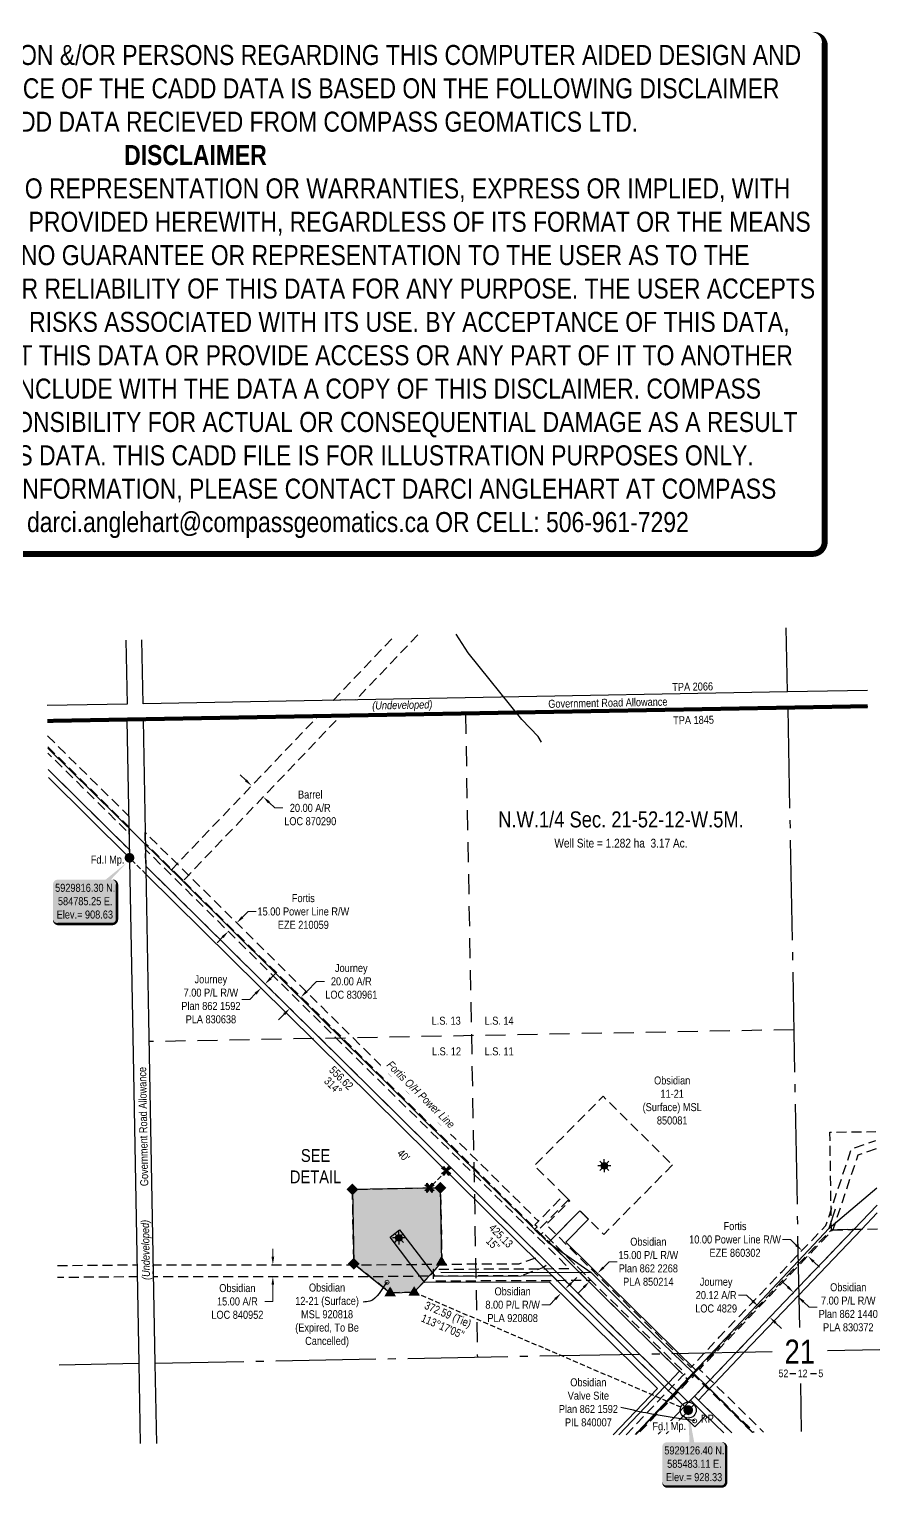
# Model space of a CAD drawing. Extents: x 583702 to 585722, y 5929029 to 5930851.
# Drawn here: x 584660 to 585722, y 5929029 to 5930851 of the extents above; entities that cross this region are included whole.
import ezdxf
from ezdxf.enums import TextEntityAlignment as Align

# ---------------------------------------------------------------- set-up
doc = ezdxf.new("R2010")
doc.units = 0
doc.header["$LTSCALE"] = 5
doc.header["$PDSIZE"] = 0.5
for name, pattern in [('CENTERLINEX3', [5, 2.5, -1, 0.5, -1]), ('foc-ACCESSROAD', [3.75, 2.5, -1.25]), ('foc-FLOWLINE', [3.75, 2.5, -1.25]), ('foc-LSD', [8, 5, -3]), ('foc-QUARTERLINE', [33, 25, -3, 2, -3]), ('foc-TIELINE', [1.875, 1.25, -0.625]), ('foc-TRAV', [1.875, 1.25, -0.625])]:
    doc.linetypes.add(name, pattern=pattern)
doc.layers.get('Defpoints').update_dxf_attribs({"color": 9})
for name, color, linetype in [('10', 1, 'Continuous'), ('35', 37, 'Continuous'), ('9', 3, 'Continuous'), ('AS-POWER', 104, 'foc-POWER'), ('AS-POWER-T', 104, 'Continuous'), ('C-AR', 13, 'foc-ACCESSROAD'), ('C-RW', 13, 'Continuous'), ('C-SYMBOL', 7, 'Continuous'), ('C-WS', 13, 'foc-ACCESSROAD'), ('C-WS-S', 8, 'Continuous'), ('CG-SIGNATURES', 7, 'Continuous'), ('DETAIL-T', 7, 'Continuous'), ('F-AR', 190, 'foc-ACCESSROAD'), ('F-EZE', 190, 'foc-FLOWLINE'), ('F-RW', 190, 'Continuous'), ('L-AREAREQUIRED', 7, 'Continuous'), ('L-BD', 7, 'Continuous'), ('L-MON', 1, 'Continuous'), ('L-ROAD-T', 7, 'Continuous'), ('L-SEC', 7, 'Continuous'), ('L-SECLBL', 7, 'Continuous'), ('L-SECQ', 8, 'foc-QUARTERLINE'), ('L-SECTION-LSD', 7, 'foc-LSD'), ('L-TIE', 7, 'foc-TIELINE'), ('P-PROPOSED', 10, 'Continuous'), ('P-PROPOSED-H', 21, 'Continuous'), ('P-TRAV', 4, 'foc-TRAV'), ('T-CREEK', 160, 'Continuous')]:
    doc.layers.add(name, color=color, linetype=linetype)
doc.layers.add('AS-TRAPPER BOUNDARY', color=7, linetype='CENTERLINEX3', true_color=0xb85c00, transparency=0.6)
doc.layers.add('AS-TRAPPER-T', color=7, linetype='Continuous', true_color=0xc26100)
for name, color, linetype, lineweight in [('C-AR-T', 13, 'Continuous', 9), ('C-RW-T', 13, 'Continuous', 9), ('C-WS-T', 13, 'Continuous', 9), ('F-AR-T', 190, 'Continuous', 9), ('F-EZE-T', 190, 'Continuous', 9), ('F-RW-T', 190, 'Continuous', 9), ('T-TEXT', 48, 'Continuous', 18)]:
    doc.layers.add(name, color=color, linetype=linetype, lineweight=lineweight)
doc.layers.add('DISCLAIMER', color=7, linetype='Continuous', plot=False)
doc.styles.add('100L', font='ARIALN.TTF', dxfattribs={"height": 11})
doc.styles.add('175L', font='ARIALN.TTF', dxfattribs={"height": 20})
doc.styles.add('80', font='ARIALN.TTF', dxfattribs={"height": 10})
doc.styles.add('80CG', font='ARIALN.TTF', dxfattribs={"height": 10})
doc.styles.add('80L', font='ARIALN.TTF', dxfattribs={"height": 10})
doc.styles.add('80LS', font='ARIALNI.TTF', dxfattribs={"height": 10})
doc.styles.add('foc-LtypeFont', font='ARIALN.TTF', dxfattribs={"height": 7.35})
doc.styles.add('SIMPLEX', font='ARIALN.TTF')
doc.linetypes.add('foc-POWER', pattern='A,6,-1,["P",foc-LtypeFont,S=0.2,R=0,X=-0.625,Y=-0.75],-1.24,4', length=12.24)
doc.linetypes.add('foc-TOPO-flowdirection-NOLINE', pattern='A,0,[">",foc-LtypeFont,S=0.3,R=0,X=0,Y=-0.945],-20,[">",foc-LtypeFont,S=0.3,R=0,X=0,Y=-0.945],0', length=20)
doc.dimstyles.new('Compass 5 000', dxfattribs={"dimscale": 5, "dimtxt": 9, "dimasz": 2, "dimexe": 0.2, "dimexo": 0.0625, "dimgap": 0.5, "dimtad": 0, "dimtih": 1, "dimtoh": 1, "dimzin": 0, "dimdsep": 46, "dimtxsty": '80CG', "dimcen": 0.1, "dimse1": 1, "dimse2": 1, "dimclrd": 256, "dimclrt": 256, "dimaunit": 1, "dimadec": 4, "dimazin": 0, "dimtfac": 0.06, "dimtofl": 0, "dimtmove": 0, "dimatfit": 1, "dimfxl": 0.2, "dimtolj": 1, "dimtzin": 0, "dimlwd": -1, "dimarcsym": 0})

# ---------------------------------------------------------------- blocks, each defined once
blk = doc.blocks.new('L-SECLBL')
at = {"layer": '9', "color": 7}
for p, q in [((-5.1, -27.8), (-12.3, -27.8)), ((20.7, -27.8), (13.5, -27.8))]:
    blk.add_line(p, q, dxfattribs=at)
at = {"layer": '10', "color": 2, "style": 'SIMPLEX'}
blk.add_attdef('SEC', text='', height=30, dxfattribs=at).set_placement((0, 0), align=Align.MIDDLE)
at = {"layer": '10', "color": 5, "style": '80L'}
blk.add_attdef('TWP', text='', height=9.5, dxfattribs=at).set_placement((-14.4, -27.4), align=Align.MIDDLE_RIGHT)
blk.add_attdef('RGE', text='', height=9.5, dxfattribs=at).set_placement((3.6, -27.4), align=Align.MIDDLE_CENTER)
blk.add_attdef('MER', text='', height=9.5, dxfattribs=at).set_placement((23.2, -27.4), align=Align.MIDDLE_LEFT)
blk = doc.blocks.new('*D39')
at = {"layer": 'Defpoints', "color": 0, "transparency": 16777216}
for p in [(584949.7, 5929653.7), (585005.4, 5929598.7), (585010.3, 5929603.7)]:
    blk.add_point(p, dxfattribs=at)
at = {"layer": 'F-RW-T', "transparency": 16777216}
for p, q in [((584961.6, 5929665.8), (584968.7, 5929672.9)), ((584942.7, 5929646.6), (584935.6, 5929639.5)), ((584935.6, 5929639.5), (584925.6, 5929639.5))]:
    blk.add_line(p, q, dxfattribs=at)
for points in [[(584960.4, 5929667), (584962.8, 5929664.6), (584954.6, 5929658.7)], [(584941.5, 5929647.8), (584943.9, 5929645.4), (584949.7, 5929653.7)]]:
    blk.add_solid(points, dxfattribs=at)
at = {"layer": 'F-RW-T', "transparency": 16777216, "insert": (584886.9, 5929639.5), "char_height": 10, "attachment_point": 5, "style": '80CG'}
blk.add_mtext('\\A1;Journey\\P7.00 P/L R/W\\PPlan 862 1592\\PPLA 830638', dxfattribs=at)
blk = doc.blocks.new('*D40')
at = {"layer": 'C-RW-T', "transparency": 16777216}
for p, q in [((585377.2, 5929304.6), (585384.2, 5929311.7)), ((585384.2, 5929311.7), (585394.2, 5929311.7)), ((585352.6, 5929279.7), (585345.5, 5929272.6))]:
    blk.add_line(p, q, dxfattribs=at)
for points in [[(585376, 5929305.8), (585378.4, 5929303.5), (585370.1, 5929297.5)], [(585351.4, 5929280.9), (585353.8, 5929278.6), (585359.6, 5929286.8)]]:
    blk.add_solid(points, dxfattribs=at)
at = {"layer": 'Defpoints', "color": 0, "transparency": 16777216}
for p in [(585370.1, 5929297.5), (585400.3, 5929267.8), (585389.7, 5929257.1)]:
    blk.add_point(p, dxfattribs=at)
at = {"layer": 'C-RW-T', "transparency": 16777216, "insert": (585433.3, 5929311.7), "char_height": 10, "attachment_point": 5, "style": '80CG'}
blk.add_mtext('\\A1;Obsidian \\P15.00 P/L R/W\\PPlan 862 2268\\PPLA 850214', dxfattribs=at)
blk = doc.blocks.new('*D41')
at = {"layer": 'C-RW-T', "transparency": 16777216}
for p, q in [((585607.5, 5929280.3), (585600.3, 5929287.2)), ((585627, 5929261.7), (585634.2, 5929254.8)), ((585634.2, 5929254.8), (585644.2, 5929254.8))]:
    blk.add_line(p, q, dxfattribs=at)
for points in [[(585608.6, 5929281.5), (585606.3, 5929279.1), (585614.7, 5929273.4)], [(585628.2, 5929262.9), (585625.9, 5929260.5), (585619.8, 5929268.6)]]:
    blk.add_solid(points, dxfattribs=at)
at = {"layer": 'Defpoints', "color": 0, "transparency": 16777216}
for p in [(585638.7, 5929298.5), (585643.7, 5929293.6), (585619.8, 5929268.6)]:
    blk.add_point(p, dxfattribs=at)
at = {"layer": 'C-RW-T', "transparency": 16777216, "insert": (585683, 5929254.8), "char_height": 10, "attachment_point": 5, "style": '80CG'}
blk.add_mtext('\\A1;Obsidian \\P7.00 P/L R/W\\PPlan 862 1440\\PPLA 830372', dxfattribs=at)
blk = doc.blocks.new('*D42')
at = {"layer": 'Defpoints', "color": 0, "transparency": 16777216}
for p in [(585625.2, 5929325.7), (585626.7, 5929327.2), (585633.9, 5929320.3)]:
    blk.add_point(p, dxfattribs=at)
at = {"layer": 'F-EZE-T', "transparency": 16777216}
for p, q in [((585610.8, 5929339.5), (585600.8, 5929339.5)), ((585618, 5929332.6), (585610.8, 5929339.5)), ((585639.7, 5929311.9), (585646.9, 5929305))]:
    blk.add_line(p, q, dxfattribs=at)
for points in [[(585619.1, 5929333.8), (585616.8, 5929331.4), (585625.2, 5929325.7)], [(585640.8, 5929313.1), (585638.5, 5929310.7), (585632.5, 5929318.8)]]:
    blk.add_solid(points, dxfattribs=at)
at = {"layer": 'F-EZE-T', "transparency": 16777216, "insert": (585541.6, 5929339.5), "char_height": 10, "attachment_point": 5, "style": '80CG'}
blk.add_mtext('\\A1;Fortis\\P10.00 Power Line R/W\\PEZE 860302', dxfattribs=at)
blk = doc.blocks.new('*D43')
at = {"layer": 'Defpoints', "color": 0, "transparency": 16777216}
for p in [(584908.3, 5929724.7), (584918.8, 5929735.4), (584919.2, 5929735)]:
    blk.add_point(p, dxfattribs=at)
at = {"layer": 'F-EZE-T', "transparency": 16777216}
for p, q in [((584926.2, 5929742.1), (584933.3, 5929749.2)), ((584933.3, 5929749.2), (584943.3, 5929749.2)), ((584901.6, 5929717.2), (584894.6, 5929710.1))]:
    blk.add_line(p, q, dxfattribs=at)
for points in [[(584925, 5929743.3), (584927.4, 5929740.9), (584919.2, 5929735)], [(584900.4, 5929718.4), (584902.8, 5929716.1), (584908.7, 5929724.3)]]:
    blk.add_solid(points, dxfattribs=at)
at = {"layer": 'F-EZE-T', "transparency": 16777216, "insert": (585002.4, 5929749.2), "char_height": 10, "attachment_point": 5, "style": '80CG'}
blk.add_mtext('\\A1;Fortis\\P15.00 Power Line R/W\\PEZE 210059', dxfattribs=at)
blk = doc.blocks.new('*D44')
at = {"layer": 'C-AR-T', "transparency": 16777216}
for p, q in [((584964.3, 5929317.9), (584964.3, 5929327.9)), ((584964.3, 5929282.9), (584964.3, 5929262.1)), ((584964.3, 5929262.1), (584954.3, 5929262.1))]:
    blk.add_line(p, q, dxfattribs=at)
for points in [[(584962.7, 5929317.9), (584966, 5929317.9), (584964.3, 5929307.9)], [(584962.6, 5929282.9), (584966, 5929282.9), (584964.3, 5929292.9)]]:
    blk.add_solid(points, dxfattribs=at)
at = {"layer": 'Defpoints', "color": 0, "transparency": 16777216}
for p in [(584983.7, 5929307.8), (584964.3, 5929292.9), (584983.7, 5929292.8)]:
    blk.add_point(p, dxfattribs=at)
at = {"layer": 'C-AR-T', "transparency": 16777216, "insert": (584920, 5929262.1), "char_height": 10, "attachment_point": 5, "style": '80CG'}
blk.add_mtext('\\A1;Obsidian\\P15.00 A/R\\PLOC 840952', dxfattribs=at)
blk = doc.blocks.new('*D45')
at = {"layer": 'C-RW-T', "transparency": 16777216}
for p, q in [((585336.8, 5929285.1), (585343.8, 5929292.2)), ((585317.1, 5929265.1), (585310.1, 5929258)), ((585310.1, 5929258), (585300.1, 5929258))]:
    blk.add_line(p, q, dxfattribs=at)
for points in [[(585335.6, 5929286.2), (585338, 5929283.9), (585329.8, 5929278)], [(585316, 5929266.3), (585318.3, 5929264), (585324.2, 5929272.3)]]:
    blk.add_solid(points, dxfattribs=at)
at = {"layer": 'Defpoints', "color": 0, "transparency": 16777216}
for p in [(585324.2, 5929272.3), (585346.7, 5929250), (585352.3, 5929255.7)]:
    blk.add_point(p, dxfattribs=at)
at = {"layer": 'C-RW-T', "transparency": 16777216, "insert": (585263.8, 5929258), "char_height": 10, "attachment_point": 5, "style": '80CG'}
blk.add_mtext('\\A1;Obsidian \\P8.00 P/L R/W\\PPLA 920808', dxfattribs=at)
blk = doc.blocks.new('*D46')
at = {"layer": 'Defpoints', "color": 0, "transparency": 16777216}
for p in [(584947.3, 5929666), (584961.3, 5929680.2), (584999.5, 5929642.4)]:
    blk.add_point(p, dxfattribs=at)
at = {"layer": 'F-AR-T', "transparency": 16777216}
for p, q in [((585006.6, 5929649.5), (585018.8, 5929661.9)), ((585018.8, 5929661.9), (585028.8, 5929661.9)), ((584978.5, 5929621.1), (584971.4, 5929613.9))]:
    blk.add_line(p, q, dxfattribs=at)
for points in [[(585005.4, 5929650.7), (585007.8, 5929648.3), (584999.5, 5929642.4)], [(584977.3, 5929622.2), (584979.7, 5929619.9), (584985.5, 5929628.2)]]:
    blk.add_solid(points, dxfattribs=at)
at = {"layer": 'F-AR-T', "transparency": 16777216, "insert": (585062.3, 5929661.9), "char_height": 10, "attachment_point": 5, "style": '80CG'}
blk.add_mtext('\\A1;Journey\\P20.00 A/R\\PLOC 830961', dxfattribs=at)
blk = doc.blocks.new('*D47')
at = {"layer": 'Defpoints', "color": 0, "transparency": 16777216}
for p in [(584942.2, 5929910.8), (584952.3, 5929892.4), (584956.6, 5929897)]:
    blk.add_point(p, dxfattribs=at)
at = {"layer": 'F-AR-T', "transparency": 16777216}
for p, q in [((584930.6, 5929913.1), (584923.3, 5929920)), ((584959.5, 5929885.5), (584966.7, 5929878.6)), ((584966.7, 5929878.6), (584976.7, 5929878.6))]:
    blk.add_line(p, q, dxfattribs=at)
for points in [[(584931.7, 5929914.3), (584929.4, 5929911.9), (584937.8, 5929906.2)], [(584960.6, 5929886.7), (584958.3, 5929884.3), (584952.3, 5929892.4)]]:
    blk.add_solid(points, dxfattribs=at)
at = {"layer": 'F-AR-T', "transparency": 16777216, "insert": (585011, 5929878.6), "char_height": 10, "attachment_point": 5, "style": '80CG'}
blk.add_mtext('\\A1;Barrel\\P20.00 A/R\\PLOC 870290', dxfattribs=at)
blk = doc.blocks.new('GAS')
h = blk.add_hatch(color=255)
h.dxf.hatch_style = 1
edge = h.paths.add_edge_path()
edge.add_arc((0, 0), 0.9, 0, 360)
for p, q in [((-0.81, 0), (-1.62, 0)), ((-0.57, 0.57), (-1.14, 1.14)), ((0, 0.81), (0, 1.62)), ((0.57, 0.57), (1.14, 1.14)), ((1.62, 0), (0.81, 0)), ((-0.57, -0.57), (-1.14, -1.14)), ((0, -0.81), (0, -1.62)), ((1.14, -1.14), (0.57, -0.57))]:
    blk.add_line(p, q)
blk.add_circle((0, 0), 0.8)
blk = doc.blocks.new('*D48')
at = {"layer": 'Defpoints', "color": 0, "transparency": 16777216}
for p in [(585570.5, 5929256.2), (585573, 5929258.9), (585587.5, 5929245)]:
    blk.add_point(p, dxfattribs=at)
at = {"layer": 'F-AR-T', "transparency": 16777216}
for p, q in [((585556, 5929270), (585546, 5929270)), ((585563.2, 5929263.1), (585556, 5929270)), ((585592.2, 5929235.4), (585599.5, 5929228.5))]:
    blk.add_line(p, q, dxfattribs=at)
for points in [[(585564.4, 5929264.3), (585562.1, 5929261.9), (585570.5, 5929256.2)], [(585593.4, 5929236.6), (585591.1, 5929234.2), (585585, 5929242.3)]]:
    blk.add_solid(points, dxfattribs=at)
at = {"layer": 'F-AR-T', "transparency": 16777216, "insert": (585518, 5929270), "char_height": 10, "attachment_point": 5, "style": '80CG'}
blk.add_mtext('\\A1;Journey\\P20.12 A/R\\PLOC 4829', dxfattribs=at)
blk = doc.blocks.new('fdia')
at = {"color": 255, "const_width": 1}
blk.add_lwpolyline([(-0.5, 0, 1), (0.5, 0, 1)], format="xyb", close=True, dxfattribs=at)
blk = doc.blocks.new('Fdiaa')
blk.add_blockref('fdia', (0, 0))
blk = doc.blocks.new('fdib')
at = {"color": 1, "const_width": 1.6}
blk.add_lwpolyline([(-0.4, 0, 1), (0.4, 0, 1)], format="xyb", close=True, dxfattribs=at)
at = {"color": 1}
blk.add_circle((0, 0), 0.8, dxfattribs=at)
blk = doc.blocks.new('Fdibb')
blk.add_blockref('fdib', (0, 0))
blk = doc.blocks.new('fdicc')
for name in ['Fdibb', 'Fdiaa']:
    blk.add_blockref(name, (0, 0))
blk = doc.blocks.new('FDI')
blk.add_blockref('fdicc', (0, 0))
blk = doc.blocks.new('TRIA')
blk.add_hatch(color=255).paths.add_polyline_path([(-0.04, 1.52), (-1.47, -0.87), (1.39, -0.87)])
blk = doc.blocks.new('TRIAA')
blk.add_blockref('TRIA', (0, 0))
blk = doc.blocks.new('TRIB')
at = {"color": 1}
blk.add_lwpolyline([(-1.12, -0.67), (-0.04, 1.13), (1.04, -0.67)], close=True, dxfattribs=at)
blk = doc.blocks.new('TRIBB')
blk.add_blockref('TRIB', (0, 0))
blk = doc.blocks.new('TRICC')
for name in ['TRIAA', 'TRIBB']:
    blk.add_blockref(name, (0, 0))
blk = doc.blocks.new('plspike')
blk.add_blockref('TRICC', (0, 0))
blk = doc.blocks.new('TEMP')
h = blk.add_hatch(color=255)
h.dxf.hatch_style = 1
h.paths.add_polyline_path([(0, 0.25), (-0.67, 1.15), (-0.67, 0.67), (-1.15, 0.67), (-0.25, 0), (-1.15, -0.67), (-0.67, -0.67), (-0.67, -1.15), (0, -0.25), (0.67, -1.15), (0.67, -0.67), (1.15, -0.67), (0.25, 0), (1.15, 0.67), (0.67, 0.67), (0.67, 1.15)])
h.paths.add_polyline_path([(0.57, 0.85), (0.57, 0.57), (0.85, 0.57), (0.08, 0), (0.85, -0.57), (0.57, -0.57), (0.57, -0.85), (0, -0.08), (-0.57, -0.85), (-0.57, -0.57), (-0.85, -0.57), (-0.08, 0), (-0.85, 0.57), (-0.57, 0.57), (-0.57, 0.85), (0, 0.08)], flags=16)
h = blk.add_hatch(color=1)
h.dxf.hatch_style = 1
h.paths.add_polyline_path([(0, 0.08), (-0.57, 0.85), (-0.57, 0.57), (-0.85, 0.57), (-0.08, 0), (-0.85, -0.57), (-0.57, -0.57), (-0.57, -0.85), (0, -0.08), (0.57, -0.85), (0.57, -0.57), (0.85, -0.57), (0.08, 0), (0.85, 0.57), (0.57, 0.57), (0.57, 0.85)])
at = {"color": 1}
for p, q in [((-0.08, 0), (0.08, 0)), ((0, 0.08), (0, -0.08))]:
    blk.add_line(p, q, dxfattribs=at)
at = {"color": 255, "flags": 128}
blk.add_lwpolyline([(-0.25, 0), (-1.15, 0.67), (-0.67, 0.67), (-0.67, 1.15), (0, 0.25), (0.67, 1.15), (0.67, 0.67), (1.15, 0.67), (0.25, 0), (1.15, -0.67), (0.67, -0.67), (0.67, -1.15), (0, -0.25), (-0.67, -1.15), (-0.67, -0.67), (-1.15, -0.67)], close=True, dxfattribs=at)
at = {"color": 1, "flags": 128}
blk.add_lwpolyline([(-0.08, 0), (-0.85, 0.57), (-0.57, 0.57), (-0.57, 0.85), (0, 0.08), (0.57, 0.85), (0.57, 0.57), (0.85, 0.57), (0.08, 0), (0.85, -0.57), (0.57, -0.57), (0.57, -0.85), (0, -0.08), (-0.57, -0.85), (-0.57, -0.57), (-0.85, -0.57)], close=True, dxfattribs=at)
blk = doc.blocks.new('RP')
at = {"layer": '35', "color": 3}
blk.add_circle((0, 0), 10, dxfattribs=at)
at = {"layer": '35', "color": 3, "style": '80'}
blk.add_attdef('RP_001', (-32.4, 5.8), '', height=10, dxfattribs=at)
blk = doc.blocks.new('SMONA')
blk.add_hatch(color=255).paths.add_polyline_path([(0, -1.49), (1.49, 0), (0, 1.49), (-1.49, 0)])
blk = doc.blocks.new('SMONAA')
blk.add_blockref('SMONA', (0, 0))
blk = doc.blocks.new('SMONB')
at = {"color": 1}
blk.add_solid([(0, 1.2), (1.2, 0), (-1.2, 0), (0, -1.2)], dxfattribs=at)
blk = doc.blocks.new('SMONBB')
blk.add_blockref('SMONB', (0, 0))
blk = doc.blocks.new('SMONCC')
for name in ['SMONAA', 'SMONBB']:
    blk.add_blockref(name, (0, 0))
blk = doc.blocks.new('FDIBAR')
blk.add_blockref('SMONCC', (0, 0))
blk = doc.blocks.new('Disclaimer_Legal')
at = {"layer": 'DISCLAIMER', "color": 254, "flags": 128}
blk.add_lwpolyline([(-3612.9, -1104.6, 37.5, 37.5, 0), (4096.1, -1104.6, 37.5, 37.5, 0.414214), (4171.1, -1029.6, 37.5, 37.5, 0), (4171.1, 2078.7, 37.5, 0, 0.414214), (4096.1, 2153.7, 0, 0, 0), (-3612.9, 2153.7, 0, 0, 0.414214), (-3687.9, 2078.7, 0, 0, 0), (-3687.9, -1029.6, 0, 37.5, 0.414214)], format="xyseb", close=True, dxfattribs=at)
at = {"layer": 'DISCLAIMER', "color": 254, "insert": (241.6, 533.9), "char_height": 125, "width": 7717.568, "attachment_point": 5, "style": '80'}
blk.add_mtext('NOTICE TO THE CORPORATION, PERSON &/OR PERSONS REGARDING THIS COMPUTER AIDED DESIGN AND DRAFTING (CADD) FILES. ACCEPTANCE OF THE CADD DATA IS BASED ON THE FOLLOWING DISCLAIMER WHICH COVERS ALL CADD DATA RECIEVED FROM COMPASS GEOMATICS LTD.\\P{\\fArial Narrow|b1|i0|c0|p34;DISCLAIMER}\\PCOMPASS GEOMATICS LTD. MAKES NO REPRESENTATION OR WARRANTIES, EXPRESS OR IMPLIED, WITH RESPECT TO THE REUSE OF THE DATA PROVIDED HEREWITH, REGARDLESS OF ITS FORMAT OR THE MEANS OF ITS TRANSMISSION. THERE IS NO GUARANTEE OR REPRESENTATION TO THE USER AS TO THE ACCURACY, CURRENCY, SUITABILITY OR RELIABILITY OF THIS DATA FOR ANY PURPOSE. THE USER ACCEPTS THE DATA "AS IS", AND ASSUMES ALL RISKS ASSOCIATED WITH ITS USE. BY ACCEPTANCE OF THIS DATA, THE USER AGREES NOT TO TRANSMIT THIS DATA OR PROVIDE ACCESS OR ANY PART OF IT TO ANOTHER PARTY UNLESS THE USER SHALL INCLUDE WITH THE DATA A COPY OF THIS DISCLAIMER. COMPASS GEOMATICS LTD. ASSUMES NO RESPONSIBILITY FOR ACTUAL OR CONSEQUENTIAL DAMAGE AS A RESULT OF ANY USER\'S RELIANCE ON THIS DATA. THIS CADD FILE IS FOR ILLUSTRATION PURPOSES ONLY.\\PIF YOU REQUIRE MORE ACCURATE INFORMATION, PLEASE CONTACT DARCI ANGLEHART AT COMPASS GEOMATICS LTD. VIA EMAIL: darci.anglehart@compassgeomatics.ca OR CELL: 506-961-7292', dxfattribs=at)
blk = doc.blocks.new('*U54')
h = blk.add_hatch(color=254)
edge = h.paths.add_edge_path()
edge.add_line((-34, -28.5), (34, -28.5))
edge.add_arc((34, -22.5), 6, 270, 360)
edge.add_line((40, -22.5), (40, 21))
edge.add_arc((34, 21), 6, 0, 90)
edge.add_line((34, 27), (-34, 27))
edge.add_arc((-34, 21), 6, 90, 180)
edge.add_line((-40, 21), (-40, -22.5))
edge.add_arc((-34, -22.5), 6, 180, 270)
at = {"color": 1, "flags": 128}
blk.add_lwpolyline([(-7.5, 67.1, 0, 10, 0), (0, 0, 5, 5, 0)], format="xyseb", dxfattribs=at)
blk.add_lwpolyline([(-34, -28.5, 3, 3, 0), (34, -28.5, 3, 3, 0.414214), (40, -22.5, 3, 3, 0), (40, 21, 3, 0, 0.414214), (34, 27, 0, 0, 0), (-34, 27, 0, 0, 0.414214), (-40, 21, 0, 0, 0), (-40, -22.5, 0, 3, 0.414214)], format="xyseb", close=True, dxfattribs=at)
at = {"color": 1, "style": '80'}
blk.add_attdef('ENTER_TEXT_001', (-36, -5), '', height=10, dxfattribs=at)
blk = doc.blocks.new('*U55')
h = blk.add_hatch(color=254)
edge = h.paths.add_edge_path()
edge.add_line((-34, -28.5), (34, -28.5))
edge.add_arc((34, -22.5), 6, 270, 360)
edge.add_line((40, -22.5), (40, 21))
edge.add_arc((34, 21), 6, 0, 90)
edge.add_line((34, 27), (-34, 27))
edge.add_arc((-34, 21), 6, 90, 180)
edge.add_line((-40, 21), (-40, -22.5))
edge.add_arc((-34, -22.5), 6, 180, 270)
at = {"color": 1, "flags": 128}
blk.add_lwpolyline([(52.5, 48.4, 0, 10, 0), (0, 0, 5, 5, 0)], format="xyseb", dxfattribs=at)
blk.add_lwpolyline([(-34, -28.5, 3, 3, 0), (34, -28.5, 3, 3, 0.414214), (40, -22.5, 3, 3, 0), (40, 21, 3, 0, 0.414214), (34, 27, 0, 0, 0), (-34, 27, 0, 0, 0.414214), (-40, 21, 0, 0, 0), (-40, -22.5, 0, 3, 0.414214)], format="xyseb", close=True, dxfattribs=at)
at = {"color": 1, "style": '80'}
blk.add_attdef('ENTER_TEXT_001', (-36, -5), '', height=10, dxfattribs=at)

msp = doc.modelspace()

# ---------------------------------------------------------------- hatches: boundary and pattern name
at = {"layer": 'P-PROPOSED-H'}
h = msp.add_hatch(color=256, dxfattribs=at)
h.dxf.hatch_style = 1
h.paths.add_polyline_path([(585141.02, 5929273.624), (585175.311, 5929311.224), (585173.516, 5929404.196), (585063.646, 5929402.139), (585065.378, 5929309.226), (585111.034, 5929273.072)])

# ---------------------------------------------------------------- linework, layer by layer
at = {"layer": 'AS-POWER'}
for p, q in [((585174.174, 5929298.515), (585362.042, 5929298.11)), ((585508.139, 5929154.526), (585488.964, 5929173.353)), ((585503.812, 5929188.569), (585489.266, 5929173.098))]:
    msp.add_line(p, q, dxfattribs=at)
for points in [[(584683.278, 5929953.419), (584739.722, 5929897.598), (584797.195, 5929840.864), (584854.592, 5929784.052), (584911.224, 5929728.083), (584967.675, 5929672.095), (585024.448, 5929616.136), (585081.058, 5929560.158), (585137.683, 5929504.202), (585194.315, 5929448.237), (585250.924, 5929392.249), (585307.566, 5929336.274), (585361.775, 5929298.376)], [(585659.135, 5929353.873), (585718.652, 5929403.932)], [(585503.812, 5929188.569), (585659.129, 5929353.761), (585666.909, 5929377.638)], [(585361.775, 5929298.376), (585425.214, 5929235.172), (585488.964, 5929173.353)], [(585417.116, 5929095.923), (585420.301, 5929099.316), (585489.266, 5929173.098)], [(585508.139, 5929154.526), (585563.111, 5929099.317), (585563.818, 5929098.627)]]:
    msp.add_lwpolyline(points, dxfattribs=at)
at = {"layer": 'AS-TRAPPER BOUNDARY', "const_width": 4.998, "flags": 128}
msp.add_lwpolyline([(585707.411, 5930005.687), (584682.652, 5929987.262)], dxfattribs=at)
at = {"layer": 'C-AR', "flags": 128}
for points in [[(585297.73, 5929319.502), (585308.639, 5929308.717), (585302.885, 5929304.927), (585301.684, 5929304.139), (585274.588, 5929294.254), (585166.771, 5929293.737), (585161.223, 5929293.681), (585148.036, 5929293.545), (585085.734, 5929292.905), (585069.461, 5929292.737), (584815.045, 5929293.019), (584814.767, 5929308.026), (585066.975, 5929307.746), (585069.181, 5929307.744), (585136.663, 5929308.437), (585155.399, 5929308.629), (585166.658, 5929308.745), (585174.981, 5929308.784), (585271.901, 5929309.248), (585291.336, 5929316.335), (585294.894, 5929317.636), (585297.73, 5929319.502)], [(585297.73, 5929319.502), (585308.639, 5929308.717), (585302.885, 5929304.927), (585301.684, 5929304.139), (585274.588, 5929294.254), (585166.771, 5929293.737), (585161.223, 5929293.681), (585148.036, 5929293.545), (585085.734, 5929292.905), (585069.461, 5929292.737), (584815.045, 5929293.019), (584814.767, 5929308.026), (585066.975, 5929307.746), (585069.181, 5929307.744), (585174.981, 5929308.784), (585271.901, 5929309.248), (585291.336, 5929316.335), (585294.894, 5929317.636), (585297.73, 5929319.502)]]:
    msp.add_lwpolyline(points, close=True, dxfattribs=at)
for points in [[(584695.24, 5929306.987), (584794.655, 5929307.946), (584794.932, 5929292.941), (584695.518, 5929291.982)], [(585537.439, 5929098.141), (585495.887, 5929138.927), (585490.83, 5929143.761), (585503.607, 5929157.131), (585504.653, 5929158.226), (585509.782, 5929153.37), (585565.498, 5929098.658)]]:
    msp.add_lwpolyline(points, dxfattribs=at)
at = {"layer": 'C-RW'}
for points in [[(585396.38, 5929095.541), (585453.909, 5929155.756), (585458.741, 5929160.816), (585472.311, 5929175.023), (585309.222, 5929336.252), (585347.92, 5929375.358), (585358.58, 5929364.809), (585330.433, 5929336.365), (585493.332, 5929175.325), (585469.409, 5929150.279), (585464.575, 5929145.219), (585417.486, 5929095.93)], [(585527.639, 5929097.96), (585505.322, 5929119.866), (585491.056, 5929133.869), (585486.062, 5929138.769), (585490.83, 5929143.761), (585503.607, 5929157.131), (585504.653, 5929158.226), (585510.519, 5929164.365), (585542.859, 5929198.209), (585620.993, 5929279.978), (585689.769, 5929351.951), (585719.051, 5929382.594)], [(585719.236, 5929372.662), (585699.581, 5929352.093), (585621.178, 5929270.047), (585552.707, 5929198.391), (585515.553, 5929159.423), (585509.782, 5929153.37), (585508.644, 5929152.187), (585495.887, 5929138.927), (585537.439, 5929098.141)], [(585389.337, 5929095.411), (585444.585, 5929153.239), (585309.868, 5929286.419), (585154.006, 5929285.726), (585148.036, 5929293.545), (585136.663, 5929308.437), (585110.742, 5929342.38), (585122.669, 5929351.489), (585155.399, 5929308.629), (585164.264, 5929297.02), (585166.771, 5929293.737), (585274.588, 5929294.254), (585313.135, 5929294.433), (585453.668, 5929155.504), (585396.38, 5929095.541)]]:
    msp.add_lwpolyline(points, dxfattribs=at)
at = {"layer": 'C-WS', "flags": 128}
for points in [[(585463.553, 5929432.647), (585377.7, 5929345.887), (585358.58, 5929364.809), (585347.92, 5929375.358), (585320.366, 5929347.513), (585313.329, 5929340.402), (585309.222, 5929336.252), (585294.991, 5929350.32), (585333.697, 5929389.432), (585327.731, 5929395.336), (585290.942, 5929431.741), (585376.794, 5929518.499), (585463.553, 5929432.647)], [(585141.075, 5929273.578), (585111.066, 5929273.033), (585065.378, 5929309.226), (585063.686, 5929402.254), (585173.718, 5929404.256), (585175.41, 5929311.226), (585141.075, 5929273.578)]]:
    msp.add_lwpolyline(points, close=True, dxfattribs=at)
msp.add_lwpolyline([(585719.615, 5929352.382), (585699.581, 5929352.093), (585689.769, 5929351.951), (585663.778, 5929351.568), (585661.929, 5929351.749), (585661.571, 5929376.53), (585660.169, 5929473.513), (585717.337, 5929474.337)], dxfattribs=at)
at = {"layer": 'C-WS', "linetype": 'ByBlock'}
msp.add_lwpolyline([(585505.322, 5929119.866), (585491.513, 5929105.412), (585477.248, 5929119.414), (585483.779, 5929126.25), (585491.056, 5929133.869), (585505.322, 5929119.866)], close=True, dxfattribs=at)
at = {"layer": 'F-AR'}
for points in [[(585145.312, 5930094.812), (585067.824, 5930013.498), (585039.685, 5930012.976), (585117.173, 5930094.29)], [(585417.486, 5929095.93), (585464.575, 5929145.219), (585469.409, 5929150.279), (585483.231, 5929164.75), (585493.578, 5929175.583), (585514.592, 5929197.686), (585528.308, 5929212.12), (585606.442, 5929293.887), (585620.459, 5929308.555), (585661.929, 5929351.749), (585663.778, 5929351.568), (585689.769, 5929351.951), (585620.993, 5929279.978), (585542.859, 5929198.209), (585510.519, 5929164.365), (585504.653, 5929158.226), (585503.607, 5929157.131), (585490.83, 5929143.761), (585486.062, 5929138.769), (585483.633, 5929136.226), (585478.8, 5929131.167), (585445.63, 5929096.448)]]:
    msp.add_lwpolyline(points, dxfattribs=at)
at = {"layer": 'F-AR', "flags": 128}
msp.add_lwpolyline([(584852.438, 5929787.817), (584838.201, 5929801.88), (585020.174, 5929992.504), (585048.303, 5929993.025), (585029.752, 5929973.565), (584852.438, 5929787.817)], close=True, dxfattribs=at)
msp.add_lwpolyline([(584683.247, 5929955.083), (584784.532, 5929854.955), (584785.062, 5929826.32), (584683.777, 5929926.449)], dxfattribs=at)
at = {"layer": 'F-EZE', "flags": 128}
for points in [[(584682.999, 5929968.501), (584784.283, 5929868.376), (584784.532, 5929854.955), (584784.681, 5929846.906), (584683.396, 5929947.027)], [(585405.669, 5929095.712), (585458.517, 5929151.028), (585463.369, 5929156.119), (585477.391, 5929170.506), (585479.411, 5929172.265), (585454.811, 5929196.579), (585362.033, 5929288.309), (585311.357, 5929338.41), (585301.492, 5929348.163), (585299.494, 5929346.215), (585298.131, 5929344.886), (585291.085, 5929351.858), (585292.417, 5929353.205), (585294.382, 5929355.191), (585291.539, 5929358.003), (585296.007, 5929362.518), (585328.109, 5929394.962), (585333.697, 5929389.433), (585335.166, 5929387.98), (585305.704, 5929358.204), (585318.458, 5929345.584), (585468.783, 5929196.838), (585486.283, 5929179.526), (585487.871, 5929181.22), (585503.096, 5929197.473), (585522.233, 5929217.91), (585600.373, 5929299.686), (585620.236, 5929320.472), (585654.992, 5929356.844), (585661.571, 5929376.529), (585686.981, 5929452.573), (585717.542, 5929463.349)], [(585717.739, 5929452.811), (585694.92, 5929444.765), (585663.776, 5929351.562), (585620.502, 5929306.267), (585607.607, 5929292.773), (585529.475, 5929211.008), (585516.854, 5929197.727), (585497.389, 5929177.254), (585510.519, 5929164.365), (585515.553, 5929159.423), (585577.238, 5929098.874)], [(585563.219, 5929098.616), (585508.644, 5929152.187), (585503.607, 5929157.131), (585490.485, 5929170.011), (585470.571, 5929149.154), (585465.74, 5929144.103), (585419.756, 5929095.972)]]:
    msp.add_lwpolyline(points, dxfattribs=at)
msp.add_lwpolyline([(585291.085, 5929351.858), (585298.131, 5929344.886), (585299.494, 5929346.215), (585301.492, 5929348.163), (585311.357, 5929338.41), (585362.033, 5929288.309), (585358.131, 5929288.292), (585329.807, 5929288.168), (585319.983, 5929288.073), (585164.884, 5929287.45), (585164.856, 5929293.718), (585164.845, 5929296.259), (585164.84, 5929297.651), (585164.819, 5929302.442), (585169.221, 5929302.461), (585298.631, 5929303.025), (585304.784, 5929303.052), (585314.696, 5929303.095), (585334.702, 5929303.183), (585305.712, 5929331.841), (584805.17, 5929826.651), (584805.021, 5929834.699), (584804.774, 5929848.036), (584844.682, 5929808.668), (584858.913, 5929794.599), (585296.007, 5929362.518), (585291.539, 5929358.003), (585294.382, 5929355.191), (585292.417, 5929353.205), (585291.085, 5929351.858)], close=True, dxfattribs=at)
msp.add_lwpolyline([(585291.085, 5929351.858), (585298.131, 5929344.886), (585299.494, 5929346.215), (585301.492, 5929348.163), (585311.357, 5929338.41), (585362.033, 5929288.309), (585358.131, 5929288.292), (585329.807, 5929288.168), (585319.983, 5929288.073), (585164.884, 5929287.45), (585164.856, 5929293.718), (585164.845, 5929296.259), (585164.84, 5929297.651), (585164.819, 5929302.442), (585169.221, 5929302.461), (585298.631, 5929303.025), (585304.784, 5929303.052), (585314.696, 5929303.095), (585334.702, 5929303.183), (585305.712, 5929331.841), (584805.17, 5929826.651), (584805.021, 5929834.699), (584804.774, 5929848.036), (584844.682, 5929808.668), (584858.913, 5929794.599), (585296.007, 5929362.518), (585291.539, 5929358.003), (585294.382, 5929355.191), (585292.417, 5929353.205), (585291.085, 5929351.858)], close=True, dxfattribs=at)
at = {"layer": 'F-RW'}
for points in [[(584683.777, 5929926.449), (584785.062, 5929826.32), (584785.247, 5929816.298), (584683.962, 5929916.427)], [(585455.48, 5929096.63), (585477.248, 5929119.414), (585483.779, 5929126.25), (585491.056, 5929133.869), (585486.062, 5929138.769), (585483.384, 5929135.966), (584805.551, 5929806.065), (584805.736, 5929796.043), (585478.55, 5929130.906), (585445.63, 5929096.448)]]:
    msp.add_lwpolyline(points, dxfattribs=at)
at = {"layer": 'L-SEC'}
for p, q in [((584780.759, 5930088.045), (584782.236, 5930008.212)), ((584802.339, 5930008.585), (584800.861, 5930088.418)), ((585204.723, 5930016.055), (584802.339, 5930008.585)), ((585607.106, 5930023.523), (585204.723, 5930016.055)), ((585707.043, 5930025.379), (585607.106, 5930023.523)), ((584782.236, 5930008.212), (584682.296, 5930006.46)), ((584802.175, 5929988.47), (585205.096, 5929995.95)), ((585205.096, 5929995.95), (585607.481, 5930003.419)), ((585607.481, 5930003.419), (585707.419, 5930005.275)), ((584682.668, 5929986.356), (584782.068, 5929988.098)), ((584796.94, 5929184.462), (584798.789, 5929084.526)), ((584817.047, 5929184.834), (584818.897, 5929084.896))]:
    msp.add_line(p, q, dxfattribs=at)
for points in [[(584782.068, 5929988.098), (584788.965, 5929615.389), (584796.94, 5929184.462)], [(584802.175, 5929988.47), (584809.072, 5929615.761), (584817.047, 5929184.834)]]:
    msp.add_lwpolyline(points, dxfattribs=at)
at = {"layer": 'L-SECQ'}
for p, q in [((585607.106, 5930023.523), (585605.615, 5930103.356)), ((585607.481, 5930003.419), (585621.932, 5929229.675)), ((585587.769, 5929199.043), (584817.047, 5929184.832)), ((585722.433, 5929201.526), (585657.039, 5929200.32)), ((584796.94, 5929184.462), (584697.54, 5929182.715)), ((585623.239, 5929159.688), (585624.359, 5929099.743))]:
    msp.add_line(p, q, dxfattribs=at)
at = {"layer": 'L-SECTION-LSD'}
for p, q in [((585204.828, 5929995.945), (585219.77, 5929192.258)), ((585614.987, 5929601.552), (584810.148, 5929586.661))]:
    msp.add_line(p, q, dxfattribs=at)
at = {"layer": 'L-TIE'}
msp.add_line((585141.02, 5929273.624), (585483.105, 5929126.403), dxfattribs=at)
at = {"layer": 'P-PROPOSED'}
msp.add_lwpolyline([(585141.02, 5929273.624), (585175.311, 5929311.224), (585173.516, 5929404.196), (585063.646, 5929402.139), (585065.378, 5929309.226), (585111.034, 5929273.072)], close=True, dxfattribs=at)
at = {"layer": 'P-TRAV'}
for p, q in [((584805.736, 5929796.043), (584785.247, 5929816.298)), ((585180.909, 5929425.15), (585160.072, 5929403.944))]:
    msp.add_line(p, q, dxfattribs=at)
at = {"layer": 'T-CREEK', "flags": 128}
msp.add_lwpolyline([(585299.934, 5929960.808), (585295.506, 5929967.766), (585275.216, 5929989.033), (585208.252, 5930072.486), (585193.286, 5930095.703)], dxfattribs=at)
at = {"layer": 'T-CREEK', "linetype": 'foc-TOPO-flowdirection-NOLINE', "flags": 128}
msp.add_lwpolyline([(585299.934, 5929960.808), (585295.506, 5929967.766), (585275.216, 5929989.033), (585208.252, 5930072.486), (585193.286, 5930095.703)], dxfattribs=at)

# ---------------------------------------------------------------- block references
ref = msp.add_blockref('RP', (585483.105, 5929126.403), dxfattribs=dict(xscale=0.99954741, yscale=0.99954741, zscale=0.99954741, rotation=180))
ref.add_attrib('RP_001', 'RP', (585499.176, 5929110.656), dxfattribs={"layer": '35', "color": 3, "height": 9.9955, "style": '80'})
at = {"layer": 'C-WS-S', "xscale": 5.000000000000017, "yscale": 5.000000000000017, "zscale": 5.000000000000017}
for p in [(585378.298, 5929431.581), (585121.798, 5929341.492)]:
    msp.add_blockref('GAS', p, dxfattribs=at)
at = {"layer": 'CG-SIGNATURES', "xscale": 0.2, "yscale": 0.2, "zscale": 0.2}
msp.add_blockref('Disclaimer_Legal', (584819.337, 5930416.864), dxfattribs=at)
at = {"layer": 'DETAIL-T'}
ref = msp.add_blockref('*U55', (584729.661, 5929762.062), dxfattribs=dict(at, xscale=0.99954741, yscale=0.99954741, zscale=0.99954741))
ref.add_attrib('ENTER_TEXT_001', '5929816.30 N.', (584692.359, 5929773.829), dxfattribs={"layer": '0', "color": 1, "height": 9.99547, "style": '80'})
ref.add_attrib('ENTER_TEXT_002', '584785.25 E.', (584695.857, 5929757.129), dxfattribs={"layer": '0', "color": 1, "height": 9.99547, "style": '80'})
ref.add_attrib('ENTER_TEXT_003', 'Elev.= 908.63', (584694.302, 5929740.429), dxfattribs={"layer": '0', "color": 1, "height": 9.99547, "style": '80'})
ref = msp.add_blockref('*U54', (585490.608, 5929059.322), dxfattribs=dict(at, xscale=0.99954741, yscale=0.99954741, zscale=0.99954741))
ref.add_attrib('ENTER_TEXT_001', '5929126.40 N.', (585453.306, 5929071.089), dxfattribs={"layer": '0', "color": 1, "height": 9.99547, "style": '80'})
ref.add_attrib('ENTER_TEXT_002', '585483.11 E.', (585456.803, 5929054.389), dxfattribs={"layer": '0', "color": 1, "height": 9.99547, "style": '80'})
ref.add_attrib('ENTER_TEXT_003', 'Elev.= 928.33', (585455.249, 5929037.689), dxfattribs={"layer": '0', "color": 1, "height": 9.99547, "style": '80'})
at = {"layer": 'L-MON'}
for name, p, xscale, yscale, zscale in [('FDI', (584785.247, 5929816.298), 5.000000000000005, 5.000000000000005, 5.000000000000005), ('TEMP', (585180.909, 5929425.15), 4.997737050000019, 4.997737050000019, 4.997737050000019), ('FDIBAR', (585063.646, 5929402.139), 4.997737050000008, 4.997737050000008, 4.997737050000008), ('TEMP', (585160.072, 5929403.944), 4.997737050000019, 4.997737050000019, 4.997737050000019), ('FDIBAR', (585173.516, 5929404.196), 4.997737050000008, 4.997737050000008, 4.997737050000008), ('FDIBAR', (585065.378, 5929309.226), 4.997737050000008, 4.997737050000008, 4.997737050000008), ('plspike', (585175.311, 5929311.224), 5.000000000000019, 5.000000000000019, 5.000000000000019), ('plspike', (585111.034, 5929273.072), 5.000000000000019, 5.000000000000019, 5.000000000000019), ('plspike', (585141.02, 5929273.624), 5.000000000000019, 5.000000000000019, 5.000000000000019), ('FDI', (585483.105, 5929126.403), 5.000000000000019, 5.000000000000019, 5.000000000000019)]:
    msp.add_blockref(name, p, dxfattribs=dict(at, xscale=xscale, yscale=yscale, zscale=zscale))
at = {"layer": 'L-SECLBL'}
msp.add_blockref('L-SECLBL', (585622.496, 5929199.68), dxfattribs=at).add_auto_attribs({'SEC': '21', 'TWP': '52', 'RGE': '12', 'MER': '5'})

# ---------------------------------------------------------------- texts
at = {"layer": 'AS-TRAPPER-T', "style": '80L'}
for s, p in [('TPA 2066', (585463.309, 5930024.598)), ('TPA 1845', (585464.417, 5929982.977))]:
    msp.add_text(s, height=9.9896, rotation=1.030034, dxfattribs=at).set_placement(p)
at = {"layer": 'C-RW-T', "insert": (585463.077, 5929513.15), "char_height": 9.99545, "width": 78.95901, "attachment_point": 5, "style": '80CG'}
msp.add_mtext('\\A1;Obsidian \\P11-21 (Surface) MSL 850081', dxfattribs=at)
at = {"layer": 'C-SYMBOL', "color": 3, "style": '175L'}
msp.add_text('N.W.1/4 Sec. 21-52-12-W.5M.', height=19.9909, dxfattribs=at).set_placement((585399.124, 5929848.285), align=Align.BOTTOM_CENTER)
at = {"layer": 'C-WS-T', "char_height": 9.99545, "attachment_point": 5, "style": '80CG'}
for s, insert, width in [('\\A1;Obsidian \\P12-21 (Surface)\\PMSL 920818\\P(Expired, To Be\\PCancelled)', (585032.023, 5929244.662), 79.15674), ('\\A1;Obsidian \\PValve Site\\PPlan 862 1592\\PPIL 840007', (585358.399, 5929136.044), 73.35447)]:
    msp.add_mtext(s, dxfattribs=dict(at, insert=insert, width=width))
at = {"layer": 'DETAIL-T', "color": 3, "insert": (585017.659, 5929431.113), "char_height": 15.9928, "width": 63.60732, "attachment_point": 5, "style": '80CG'}
msp.add_mtext('SEE\\PDETAIL', dxfattribs=at)
at = {"layer": 'L-AREAREQUIRED', "color": 5, "style": '100L'}
msp.add_text('Well Site = 1.282 ha  3.17 Ac.', height=10.995, dxfattribs=at).set_placement((585399.124, 5929825.795), align=Align.BOTTOM_CENTER)
at = {"layer": 'L-BD', "style": '80L'}
for s, height, rotation, p in [('556.62', 9.9955, 315.328725, (585049.791, 5929541.42)), ('314°', 9.9955, 315.328725, (585039.777, 5929531.291)), ("40'", 9.9955, 315.328725, (585127.508, 5929444.562)), ('425.13', 9.9955, 315.328725, (585249.321, 5929344.167)), ("15''", 9.9955, 315.328725, (585239.307, 5929334.038)), ("113°17'05''", 9.99547, 336.714712, (585176.579, 5929231.011)), ('372.59 (Tie)', 9.99547, 336.714712, (585182.506, 5929244.783))]:
    msp.add_text(s, height=height, rotation=rotation, dxfattribs=at).set_placement(p, align=Align.MIDDLE)
at = {"layer": 'L-MON', "insert": (584735.835, 5929819.047), "char_height": 10, "attachment_point": 1, "style": '80L'}
msp.add_mtext_dynamic_manual_height_columns('\\pi1.0618;Fd.I Mp.', width=41.14366, gutter_width=50, heights=[0], dxfattribs=at)
at = {"layer": 'L-ROAD-T', "style": '80L'}
for rotation, p in [(1.063467, (585382.768, 5930009.973)), (91.060156, (584802.382, 5929480.588))]:
    msp.add_text('Government Road Allowance', height=9.99545, rotation=rotation, dxfattribs=at).set_placement(p, align=Align.MIDDLE_CENTER)
at = {"layer": 'T-TEXT', "style": '80LS'}
for rotation, p in [(1.063467, (585125.99, 5930007.207)), (91.060156, (584805.234, 5929326.497))]:
    msp.add_text('(Undeveloped)', height=9.99545, rotation=rotation, dxfattribs=at).set_placement(p, align=Align.MIDDLE_CENTER)

# ---------------------------------------------------------------- dimensions: what is measured, and where the dimension line sits
at = {"layer": 'C-AR-T'}
dim = msp.add_linear_dim(base=(584964.307, 5929292.854), p1=(584983.683, 5929307.838), p2=(584983.667, 5929292.832), angle=269.936625, text='Obsidian\\P15.00 A/R\\PLOC 840952', dimstyle='Compass 5 000', dxfattribs=at)
dim.commit()
dim.dimension.update_dxf_attribs({"geometry": '*D44', "text_midpoint": (584920.003, 5929262.104), "dimtype": 161})
at = {"layer": 'C-RW-T'}
for base, p1, p2, angle, text, picture, middle in [((585370.14, 5929297.51), (585389.722, 5929257.088), (585400.262, 5929267.758), 45.352717, 'Obsidian \\P15.00 P/L R/W\\PPlan 862 2268\\PPLA 850214', '*D40', (585433.281, 5929311.739)), ((585619.773, 5929268.575), (585638.656, 5929298.461), (585643.714, 5929293.628), 316.3016, 'Obsidian \\P7.00 P/L R/W\\PPlan 862 1440\\PPLA 830372', '*D41', (585682.957, 5929254.758)), ((585324.166, 5929272.263), (585352.291, 5929255.728), (585346.668, 5929250.036), 225.351652, 'Obsidian \\P8.00 P/L R/W\\PPLA 920808', '*D45', (585263.825, 5929258.035))]:
    dim = msp.add_linear_dim(base=base, p1=p1, p2=p2, angle=angle, text=text, dimstyle='Compass 5 000', dxfattribs=at)
    dim.commit()
    dim.dimension.update_dxf_attribs({"geometry": picture, "text_midpoint": middle, "dimtype": 161})
at = {"layer": 'F-AR-T'}
for p1, p2, distance, text, picture, middle in [((584942.171, 5929910.791), (584956.642, 5929896.977), -6.341, 'Barrel\\P20.00 A/R\\PLOC 870290', '*D47', (585011.02, 5929878.58)), ((585587.549, 5929244.978), (585572.996, 5929258.885), 3.683, 'Journey\\P20.12 A/R\\PLOC 4829', '*D48', (585518.048, 5929270.039))]:
    dim = msp.add_aligned_dim(p1=p1, p2=p2, distance=distance, text=text, dimstyle='Compass 5 000', dxfattribs=at)
    dim.commit()
    dim.dimension.update_dxf_attribs({"geometry": picture, "text_midpoint": middle})
dim = msp.add_linear_dim(base=(584999.55, 5929642.4), p1=(584947.25, 5929665.953), p2=(584961.304, 5929680.18), angle=45.350974, text='Journey\\P20.00 A/R\\PLOC 830961', dimstyle='Compass 5 000', dxfattribs=at)
dim.commit()
dim.dimension.update_dxf_attribs({"geometry": '*D46', "text_midpoint": (585062.3, 5929661.875), "dimtype": 161})
at = {"layer": 'F-EZE-T'}
for p1, p2, distance, text, picture, middle in [((584908.296, 5929724.706), (584918.833, 5929735.366), -0.51, 'Fortis\\P15.00 Power Line R/W\\PEZE 210059', '*D43', (585002.396, 5929749.231)), ((585633.94, 5929320.333), (585626.707, 5929327.244), 2.151, 'Fortis\\P10.00 Power Line R/W\\PEZE 860302', '*D42', (585541.621, 5929339.505))]:
    dim = msp.add_aligned_dim(p1=p1, p2=p2, distance=distance, text=text, dimstyle='Compass 5 000', dxfattribs=at)
    dim.commit()
    dim.dimension.update_dxf_attribs({"geometry": picture, "text_midpoint": middle})
at = {"layer": 'F-RW-T'}
dim = msp.add_linear_dim(base=(584949.692, 5929653.729), p1=(585010.33, 5929603.663), p2=(585005.415, 5929598.688), angle=225.352184, text='Journey\\P7.00 P/L R/W\\PPlan 862 1592\\PPLA 830638', dimstyle='Compass 5 000', dxfattribs=at)
dim.commit()
dim.dimension.update_dxf_attribs({"geometry": '*D39', "text_midpoint": (584886.934, 5929639.5), "dimtype": 161})

# ---------------------------------------------------------------- leaders
at = {"layer": 'C-RW-T', "path_type": 1}
msp.add_leader([(585491.35, 5929112.885), (585430.233, 5929122.833), (585398.926, 5929129.625)], dimstyle='Compass 5 000', override={"dimasz": 1, "dimgap": 0.5, "dimtad": 0, "dimldrblk": 'DotBlank'}, dxfattribs=at)
at = {"layer": 'C-WS-T', "path_type": 1}
msp.add_leader([(585106.936, 5929286.051), (585085.267, 5929262.425), (585077.142, 5929261.441)], dimstyle='Compass 5 000', override={"dimasz": 1, "dimgap": 0.5, "dimtad": 0, "dimldrblk": 'DotBlank'}, dxfattribs=at)

# ---------------------------------------------------------------- next in the draw order: texts
at = {"layer": 'L-MON', "insert": (585437.791, 5929110.992), "char_height": 10, "attachment_point": 1, "rotation": 1.055976, "style": '80L', "bg_fill": 3, "box_fill_scale": 1.15, "bg_fill_color": 256, "bg_fill_true_color": 256, "bg_fill_transparency": 0}
msp.add_mtext_dynamic_manual_height_columns('\\pi0.5309;Fd.I Mp.', width=41.14366, gutter_width=50, heights=[0], dxfattribs=at)
at = {"layer": 'L-SECTION-LSD', "char_height": 10, "attachment_point": 1, "style": '100L', "bg_fill": 3, "box_fill_scale": 1.5, "bg_fill_color": 256, "bg_fill_transparency": 0}
for s, width, insert in [('\\pi1.87203;L.S. 13', 36.81746, (585160.814, 5929617.801)), ('L.S. 14', 36.98136, (585228.773, 5929617.801)), ('\\pi2.2108;L.S. 12', 37.09484, (585160.814, 5929579.516)), ('L.S. 11', 36.43291, (585228.773, 5929579.516))]:
    msp.add_mtext_dynamic_manual_height_columns(s, width=width, gutter_width=54.975, heights=[0], dxfattribs=dict(at, insert=insert))

# ---------------------------------------------------------------- next in the draw order: linework, layer by layer
at = {"layer": 'F-AR', "flags": 128}
msp.add_lwpolyline([(585482.974, 5929164.482), (585469.165, 5929150.023), (584805.551, 5929806.065), (584805.021, 5929834.699), (585482.974, 5929164.482)], close=True, dxfattribs=at)

# ---------------------------------------------------------------- next in the draw order: texts
at = {"layer": 'AS-POWER-T', "insert": (585112.696, 5929563.8), "char_height": 9.98848, "attachment_point": 1, "rotation": 315.352363, "style": '80L', "bg_fill": 2}
msp.add_mtext_dynamic_manual_height_columns('{\\fArial Narrow|b0|i1|c0|p34;Fortis O/H Power Line}', width=112.40424, gutter_width=49.993, heights=[0], dxfattribs=at)

doc.saveas('drawing.dxf')
